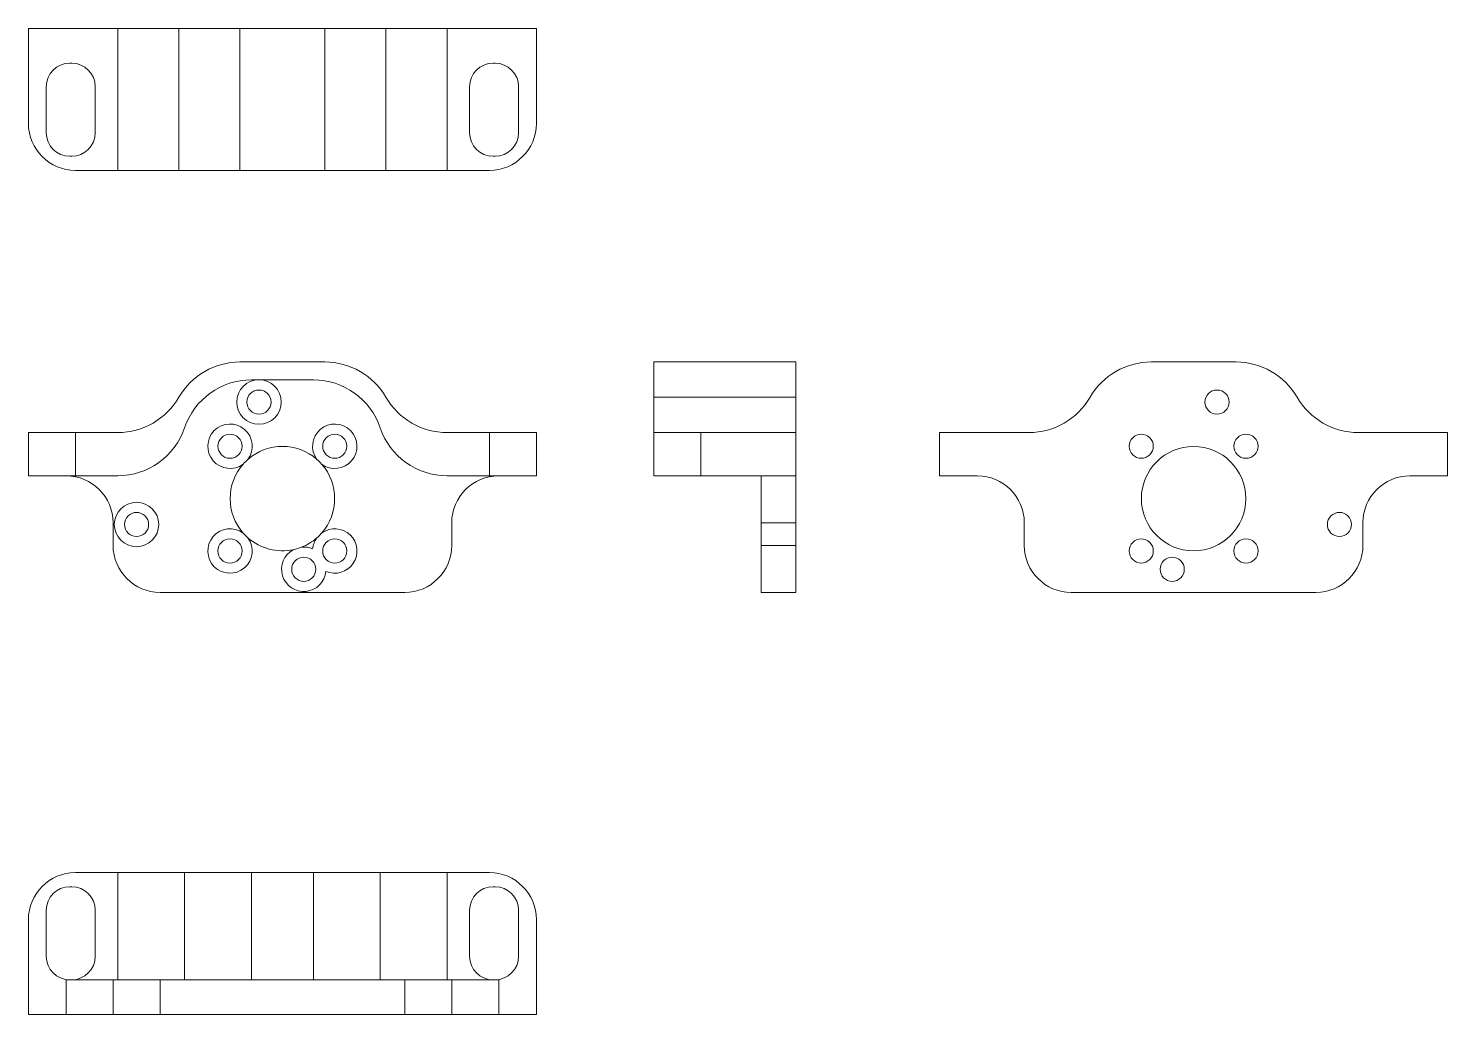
# Model space of a CAD drawing. Header units: inches. Extents: x 1 to 8.54, y 1.87 to 7.12.
import ezdxf

# ---------------------------------------------------------------- set-up
doc = ezdxf.new("R2010")
doc.units = ezdxf.units.IN
doc.header["$MEASUREMENT"] = 0

msp = doc.modelspace()

# ---------------------------------------------------------------- linework, layer by layer
at = {"color": 7, "linetype": 'Continuous', "lineweight": 15}
for p, q in [((0.9965, 7.1181), (0.9965, 6.6131)), ((1.4715, 7.1181), (0.9965, 7.1181)), ((1.4715, 6.3631), (1.4715, 7.1181)), ((1.4715, 7.1181), (1.7962, 7.1181)), ((1.7962, 6.3631), (1.7962, 7.1181)), ((1.7962, 7.1181), (2.121, 7.1181)), ((2.121, 6.3631), (2.121, 7.1181)), ((2.121, 7.1181), (2.5719, 7.1181)), ((2.5719, 6.3631), (2.5719, 7.1181)), ((2.8967, 7.1181), (2.5719, 7.1181)), ((2.8967, 6.3631), (2.8967, 7.1181)), ((3.2215, 7.1181), (2.8967, 7.1181)), ((3.2215, 7.1181), (3.2215, 6.3631)), ((3.6965, 7.1181), (3.2215, 7.1181)), ((3.6965, 6.6131), (3.6965, 7.1181)), ((1.2265, 6.9331), (1.2165, 6.9331)), ((3.4665, 6.9331), (3.4765, 6.9331)), ((1.0915, 6.8081), (1.0915, 6.5631)), ((1.3515, 6.5631), (1.3515, 6.8081)), ((3.3415, 6.5631), (3.3415, 6.8081)), ((3.6015, 6.8081), (3.6015, 6.5631)), ((1.2165, 6.4381), (1.2265, 6.4381)), ((3.4765, 6.4381), (3.4665, 6.4381)), ((1.2465, 6.3631), (1.4715, 6.3631)), ((1.4715, 6.3631), (1.7962, 6.3631)), ((1.7962, 6.3631), (2.121, 6.3631)), ((2.121, 6.3631), (2.5719, 6.3631)), ((2.8967, 6.3631), (2.5719, 6.3631)), ((3.2215, 6.3631), (2.8967, 6.3631)), ((3.2215, 6.3631), (3.4465, 6.3631)), ((2.121, 5.3446), (2.5719, 5.3446)), ((4.3203, 5.3446), (5.0753, 5.3446)), ((4.3203, 5.1571), (4.3203, 5.3446)), ((5.0753, 5.1571), (5.0753, 5.3446)), ((7.4147, 5.3446), (6.9637, 5.3446)), ((2.511, 5.2494), (2.1819, 5.2494)), ((4.3203, 5.1571), (5.0753, 5.1571)), ((4.3203, 4.9696), (4.3203, 5.1571)), ((5.0753, 4.9696), (5.0753, 5.1571)), ((0.9965, 4.7396), (0.9965, 4.9696)), ((0.9965, 4.9696), (1.2465, 4.9696)), ((1.2465, 4.9696), (1.2465, 4.7396)), ((1.2465, 4.9696), (1.4715, 4.9696)), ((3.2215, 4.9696), (3.4465, 4.9696)), ((3.4465, 4.7396), (3.4465, 4.9696)), ((3.4465, 4.9696), (3.6965, 4.9696)), ((3.6965, 4.9696), (3.6965, 4.7396)), ((4.3203, 4.7396), (4.3203, 4.9696)), ((4.3203, 4.9696), (4.5703, 4.9696)), ((4.5703, 4.9696), (4.5703, 4.7396)), ((4.5703, 4.9696), (5.0753, 4.9696)), ((5.0753, 4.9696), (5.0753, 4.7396)), ((5.8392, 4.9696), (5.8392, 4.7396)), ((5.8392, 4.9696), (6.3142, 4.9696)), ((8.0642, 4.9696), (8.5392, 4.9696)), ((8.5392, 4.9696), (8.5392, 4.7396)), ((1.2465, 4.7396), (0.9965, 4.7396)), ((1.2465, 4.7396), (1.4715, 4.7396)), ((3.2215, 4.7396), (3.4465, 4.7396)), ((3.6965, 4.7396), (3.4465, 4.7396)), ((4.5703, 4.7396), (4.3203, 4.7396)), ((4.5703, 4.7396), (5.0753, 4.7396)), ((4.8903, 4.4896), (4.8903, 4.7396)), ((5.0753, 4.7396), (5.0753, 4.4896)), ((5.8392, 4.7396), (6.0392, 4.7396)), ((8.3392, 4.7396), (8.5392, 4.7396)), ((1.4465, 4.4896), (1.4465, 4.3696)), ((3.2465, 4.3696), (3.2465, 4.4896)), ((5.0753, 4.4896), (4.8903, 4.4896)), ((4.8903, 4.3696), (4.8903, 4.4896)), ((5.0753, 4.4896), (5.0753, 4.3696)), ((6.2892, 4.4896), (6.2892, 4.3696)), ((8.0892, 4.3696), (8.0892, 4.4896)), ((4.8903, 4.3696), (5.0753, 4.3696)), ((4.8903, 4.1196), (4.8903, 4.3696)), ((5.0753, 4.3696), (5.0753, 4.1196)), ((1.6965, 4.1196), (2.9965, 4.1196)), ((5.0753, 4.1196), (4.8903, 4.1196)), ((6.5392, 4.1196), (7.8392, 4.1196)), ((1.2465, 2.6297), (1.4715, 2.6297)), ((1.4715, 2.6297), (1.4715, 2.0597)), ((1.8267, 2.6297), (1.4715, 2.6297)), ((1.8267, 2.6297), (1.8267, 2.0597)), ((2.1819, 2.6297), (1.8267, 2.6297)), ((2.1819, 2.6297), (2.1819, 2.0597)), ((2.511, 2.6297), (2.1819, 2.6297)), ((2.511, 2.6297), (2.511, 2.0597)), ((2.511, 2.6297), (2.8662, 2.6297)), ((2.8662, 2.6297), (2.8662, 2.0597)), ((2.8662, 2.6297), (3.2215, 2.6297)), ((3.2215, 2.0597), (3.2215, 2.6297)), ((3.2215, 2.6297), (3.4465, 2.6297)), ((1.2265, 2.5547), (1.2165, 2.5547)), ((3.4665, 2.5547), (3.4765, 2.5547)), ((1.0915, 2.4297), (1.0915, 2.1847)), ((1.3515, 2.1847), (1.3515, 2.4297)), ((3.3415, 2.1847), (3.3415, 2.4297)), ((3.6015, 2.4297), (3.6015, 2.1847)), ((0.9965, 1.8747), (0.9965, 2.3797)), ((3.6965, 2.3797), (3.6965, 1.8747)), ((1.1965, 1.8747), (1.1965, 2.0597)), ((1.1965, 2.0597), (1.4465, 2.0597)), ((1.4465, 1.8747), (1.4465, 2.0597)), ((1.4465, 2.0597), (1.6965, 2.0597)), ((1.6965, 2.0597), (1.6965, 1.8747)), ((1.6965, 2.0597), (2.9965, 2.0597)), ((2.9965, 1.8747), (2.9965, 2.0597)), ((2.9965, 2.0597), (3.2465, 2.0597)), ((3.2465, 2.0597), (3.2465, 1.8747)), ((3.2465, 2.0597), (3.4965, 2.0597)), ((3.4965, 2.0597), (3.4965, 1.8747)), ((1.1965, 1.8747), (0.9965, 1.8747)), ((1.4465, 1.8747), (1.1965, 1.8747)), ((1.6965, 1.8747), (1.4465, 1.8747)), ((2.9965, 1.8747), (1.6965, 1.8747)), ((3.2465, 1.8747), (2.9965, 1.8747)), ((3.4965, 1.8747), (3.2465, 1.8747)), ((3.6965, 1.8747), (3.4965, 1.8747))]:
    msp.add_line(p, q, dxfattribs=at)
for centre, radius in [((2.222, 5.1313), 0.1181), ((2.222, 5.1313), 0.0642), ((7.3137, 5.1313), 0.0642), ((2.0681, 4.8965), 0.0642), ((2.6249, 4.8965), 0.0642), ((6.9108, 4.8965), 0.0642), ((7.4676, 4.8965), 0.0642), ((7.1892, 4.6181), 0.2776), ((1.5713, 4.4806), 0.1181), ((1.5713, 4.4806), 0.0642), ((7.9643, 4.4806), 0.0642), ((2.0681, 4.3397), 0.0643), ((2.6249, 4.3397), 0.0643), ((6.9108, 4.3397), 0.0642), ((7.4676, 4.3397), 0.0642), ((2.4601, 4.2425), 0.0642), ((7.0755, 4.2425), 0.0642)]:
    msp.add_circle(centre, radius, dxfattribs=at)
for centre, radius, start, end in [((1.2165, 6.8081), 0.125, 90, 180), ((1.2265, 6.8081), 0.125, 0, 90), ((3.4665, 6.8081), 0.125, 90, 180), ((3.4765, 6.8081), 0.125, 0, 90), ((1.2465, 6.6131), 0.25, 180, 270), ((1.2165, 6.5631), 0.125, 180, 270), ((1.2265, 6.5631), 0.125, 270, 0), ((3.4665, 6.5631), 0.125, 180, 270), ((3.4465, 6.6131), 0.25, 270, 0), ((3.4765, 6.5631), 0.125, 270, 0), ((2.121, 4.9696), 0.375, 90, 150), ((2.5719, 4.9696), 0.375, 30, 90), ((6.9637, 4.9696), 0.375, 90, 150), ((7.4147, 4.9696), 0.375, 30, 90), ((2.1819, 4.8744), 0.375, 90, 161.31759), ((2.511, 4.8744), 0.375, 18.68241, 90), ((1.4715, 5.3446), 0.375, 270, 330), ((3.2215, 5.3446), 0.375, 210, 270), ((6.3142, 5.3446), 0.375, 270, 330), ((8.0642, 5.3446), 0.375, 210, 270), ((1.4715, 5.1146), 0.375, 270, 341.31759), ((2.0681, 4.8965), 0.1181, 323.77626, 306.22374), ((2.6249, 4.8965), 0.1181, 233.77626, 216.22374), ((3.2215, 5.1146), 0.375, 198.68241, 270), ((2.3465, 4.6181), 0.2776, 48.72261, 131.27739), ((2.3465, 4.6181), 0.2776, 138.72261, 221.27739), ((2.3465, 4.6181), 0.2776, 131.27739, 138.72261), ((2.3465, 4.6181), 0.2776, 41.27739, 48.72261), ((2.3465, 4.6181), 0.2776, 318.72261, 41.27739), ((1.1965, 4.4896), 0.25, 0, 90), ((3.4965, 4.4896), 0.25, 90, 180), ((6.0392, 4.4896), 0.25, 0, 90), ((8.3392, 4.4896), 0.25, 90, 180), ((2.0681, 4.3397), 0.1181, 53.77626, 36.22374), ((2.6249, 4.3397), 0.1181, 246.47475, 126.22374), ((2.3465, 4.6181), 0.2776, 221.27739, 228.72261), ((2.3465, 4.6181), 0.2776, 228.72261, 282.0888), ((2.3465, 4.6181), 0.2776, 291.57686, 311.27739), ((2.6249, 4.3397), 0.1181, 143.77626, 174.64079), ((2.3465, 4.6181), 0.2776, 311.27739, 318.72261), ((1.6965, 4.3696), 0.25, 180, 270), ((2.4601, 4.2425), 0.1181, 118.03989, 354.64079), ((2.3465, 4.6181), 0.2776, 282.0888, 291.57686), ((2.4601, 4.2425), 0.1181, 66.47475, 95.62578), ((2.9965, 4.3696), 0.25, 270, 0), ((6.5392, 4.3696), 0.25, 180, 270), ((7.8392, 4.3696), 0.25, 270, 0), ((1.2465, 2.3797), 0.25, 90, 180), ((3.4465, 2.3797), 0.25, 0, 90), ((1.2165, 2.4297), 0.125, 90, 180), ((1.2265, 2.4297), 0.125, 0, 90), ((3.4665, 2.4297), 0.125, 90, 180), ((3.4765, 2.4297), 0.125, 0, 90), ((1.2165, 2.1847), 0.125, 180, 270), ((1.2265, 2.1847), 0.125, 270, 0), ((3.4665, 2.1847), 0.125, 180, 270), ((3.4765, 2.1847), 0.125, 270, 0)]:
    msp.add_arc(centre, radius, start, end, dxfattribs=at)

doc.saveas('drawing.dxf')
